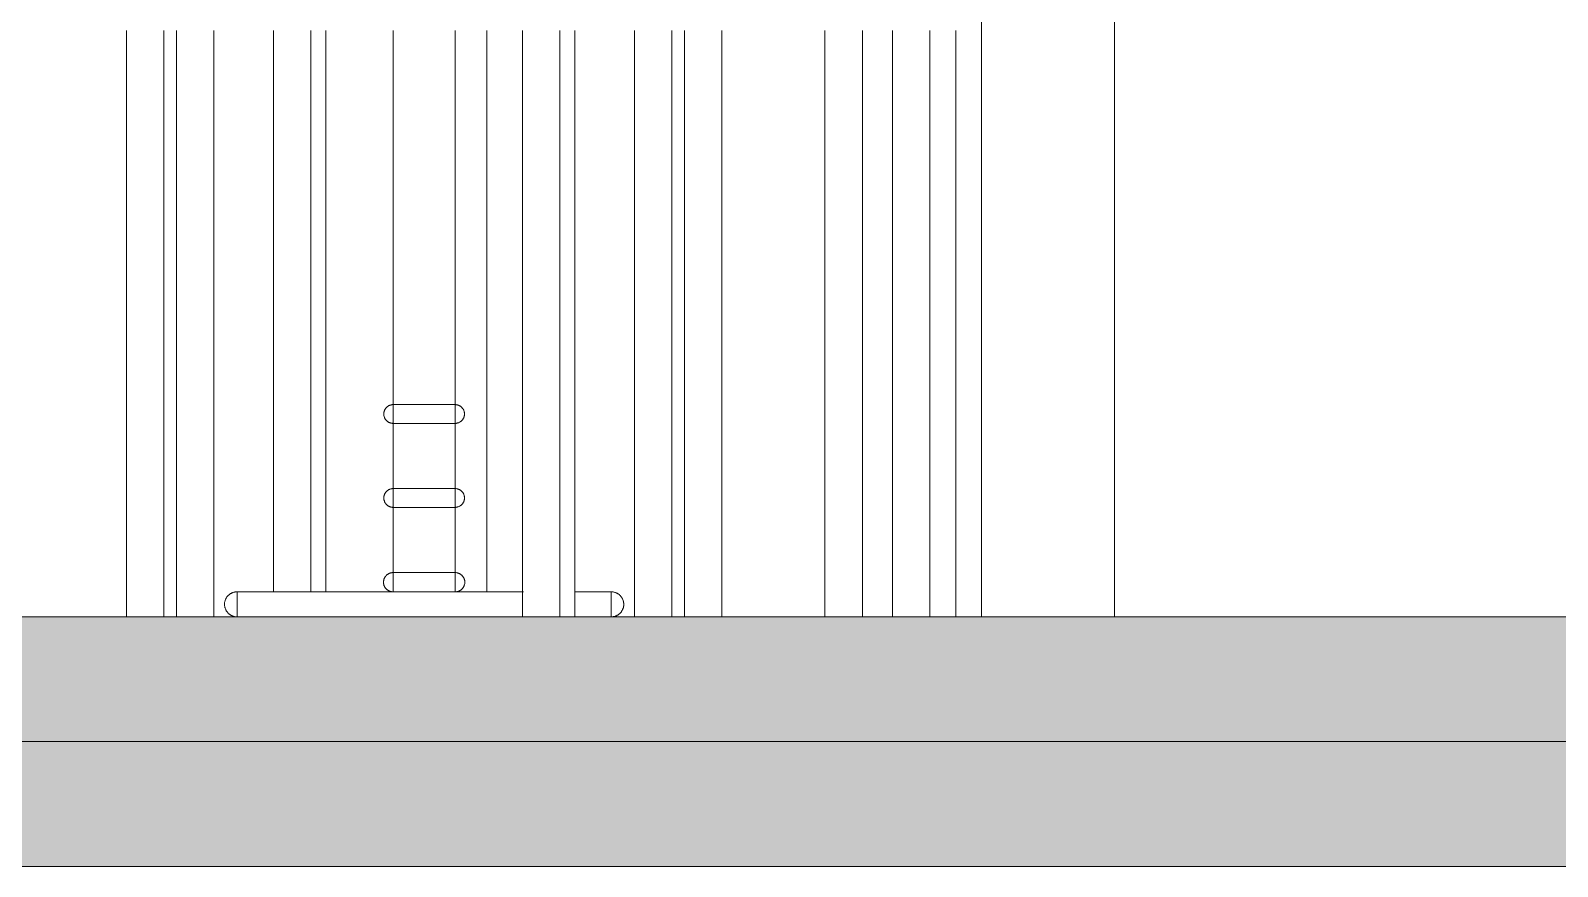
# Model space of a CAD drawing. Header units: millimetres. Extents: x -50556 to 48757, y -10837 to 15500.
# Drawn here: x -4970 to -3746, y -200 to 470 of the extents above; entities that cross this region are included whole.
import ezdxf

# ---------------------------------------------------------------- set-up
doc = ezdxf.new("R2010")
doc.units = ezdxf.units.MM
for name, color, linetype, lineweight in [('A-FLOR-FNSH', 192, 'Continuous', 35), ('A-FLOR-MCUT', 51, 'Continuous', 9), ('A-FLOR-PATT', 8, 'Continuous', 35), ('A-GENM', 13, 'Continuous', 9), ('I-FURN-PNLS', 30, 'Continuous', 9)]:
    doc.layers.add(name, color=color, linetype=linetype, lineweight=lineweight)

# ---------------------------------------------------------------- blocks, each defined once
blk = doc.blocks.new('Table Dining 4 Seater-Circular - 1200 mm dia-V8-Section 3')
at = {"layer": 'I-FURN-PNLS'}
for p, q in [((-4893, 469.7), (-4893, 0)), ((-4863, 0), (-4863, 469.7)), ((-4852.9, 469.7), (-4852.9, 0)), ((-4822.9, 0), (-4822.9, 469.7)), ((-4775.1, 469.7), (-4775.1, 20)), ((-4745.1, 20), (-4745.1, 469.7)), ((-4733.2, 20), (-4733.2, 469.7)), ((-4679.3, 469.7), (-4679.3, 20)), ((-4629.5, 20), (-4629.5, 469.7)), ((-4575.6, 469.7), (-4575.6, 0)), ((-4545.6, 0), (-4545.6, 469.7)), ((-4533.7, 0), (-4533.7, 469.7)), ((-4485.8, 469.7), (-4485.8, 0)), ((-4455.8, 0), (-4455.8, 469.7)), ((-4445.8, 469.7), (-4445.8, 0)), ((-4415.8, 0), (-4415.8, 469.7)), ((-4228.2, 469.7), (-4228.2, 0)), ((-4679.2, 170), (-4679.2, 170)), ((-4650, 170), (-4648.8, 170)), ((-4679.2, 155), (-4679.2, 155)), ((-4648.8, 155), (-4650, 155)), ((-4679.2, 102.7), (-4679.2, 102.7)), ((-4650, 102.7), (-4648.8, 102.7)), ((-4679.2, 87.7), (-4679.2, 87.7)), ((-4648.8, 87.7), (-4650, 87.7)), ((-4679.3, 35.4), (-4679.2, 35.4)), ((-4648.8, 35.4), (-4650.2, 35.4)), ((-4804.4, 20), (-4804.4, 0)), ((-4804.4, 20), (-4799, 20)), ((-4804.1, 20), (-4803.2, 20)), ((-4799, 20), (-4793.3, 20)), ((-4793.3, 20), (-4782.5, 20)), ((-4782.5, 20), (-4772.7, 20)), ((-4772.7, 20), (-4755.8, 20)), ((-4755.8, 20), (-4743.2, 20)), ((-4743.3, 20), (-4719.7, 20)), ((-4719.7, 20), (-4707.2, 20)), ((-4706.8, 20), (-4667.2, 20)), ((-4679.1, 20), (-4679.2, 20)), ((-4667.2, 20), (-4626.7, 20)), ((-4629.6, 20), (-4629.6, 20)), ((-4626.3, 20), (-4613, 20)), ((-4613, 20), (-4587.4, 20)), ((-4587.4, 20), (-4574.7, 20)), ((-4533.5, 20), (-4527.1, 20)), ((-4527.2, 20), (-4518.7, 20)), ((-4518.7, 20), (-4510.4, 20)), ((-4510.4, 20), (-4506, 20)), ((-4506.4, 20), (-4504.4, 20)), ((-4504.4, 20), (-4504.6, 20)), ((-4504.4, 0), (-4504.4, 20))]:
    blk.add_line(p, q, dxfattribs=at)
at = {"layer": 'I-FURN-PNLS', "flags": 128}
for points in [[(-4679.2, 155), (-4679.5, 155), (-4679.8, 155), (-4680.1, 155.1), (-4680.4, 155.1), (-4680.7, 155.1), (-4681, 155.2), (-4681.3, 155.3), (-4681.6, 155.4), (-4681.9, 155.5), (-4682.2, 155.6), (-4682.4, 155.7), (-4682.7, 155.8), (-4683, 156), (-4683.2, 156.1), (-4683.5, 156.3), (-4683.7, 156.5), (-4684, 156.7), (-4684.2, 156.9), (-4684.4, 157.1), (-4684.6, 157.3), (-4684.8, 157.5), (-4685, 157.7), (-4685.2, 158), (-4685.4, 158.2), (-4685.6, 158.4), (-4685.7, 158.7), (-4685.9, 159), (-4686, 159.2), (-4686.1, 159.5), (-4686.2, 159.8), (-4686.3, 160.1), (-4686.4, 160.3), (-4686.5, 160.6), (-4686.6, 160.9), (-4686.6, 161.2), (-4686.7, 161.5), (-4686.7, 161.8), (-4686.7, 162.1), (-4686.7, 162.4), (-4686.7, 162.7), (-4686.7, 163), (-4686.7, 163.3), (-4686.7, 163.6), (-4686.6, 163.9), (-4686.5, 164.2), (-4686.5, 164.5), (-4686.4, 164.8), (-4686.3, 165.1), (-4686.2, 165.3), (-4686.1, 165.6), (-4685.9, 165.9), (-4685.8, 166.1), (-4685.6, 166.4), (-4685.5, 166.7), (-4685.3, 166.9), (-4685.1, 167.1), (-4684.9, 167.4), (-4684.7, 167.6), (-4684.5, 167.8), (-4684.3, 168), (-4684.1, 168.2), (-4683.9, 168.4), (-4683.6, 168.6), (-4683.4, 168.8), (-4683.1, 168.9), (-4682.9, 169.1), (-4682.6, 169.2), (-4682.3, 169.3), (-4682, 169.5), (-4681.8, 169.6), (-4681.5, 169.7), (-4681.2, 169.7), (-4680.9, 169.8), (-4680.6, 169.9), (-4680.3, 169.9), (-4680, 170), (-4679.7, 170), (-4679.4, 170), (-4679.2, 170)], [(-4629.6, 170), (-4629.7, 170), (-4629.9, 170), (-4630.1, 170), (-4630.3, 170), (-4630.5, 170), (-4630.8, 170), (-4631.2, 170), (-4631.5, 170), (-4632, 170), (-4632.4, 170), (-4632.9, 170), (-4633.4, 170), (-4633.9, 170), (-4634.5, 170), (-4635.1, 170), (-4635.8, 170), (-4636.5, 170), (-4637.2, 170), (-4637.9, 170), (-4638.7, 170), (-4639.4, 170), (-4640.2, 170), (-4641.1, 170), (-4641.9, 170), (-4642.8, 170), (-4643.7, 170), (-4644.6, 170), (-4645.5, 170), (-4646.4, 170), (-4647.4, 170), (-4648.4, 170), (-4649.3, 170), (-4650.3, 170), (-4651.3, 170), (-4652.3, 170), (-4653.3, 170), (-4654.3, 170), (-4655.3, 170), (-4656.2, 170), (-4657.2, 170), (-4658.2, 170), (-4659.2, 170), (-4660.2, 170), (-4661.1, 170), (-4662.1, 170), (-4663, 170), (-4664, 170), (-4664.9, 170), (-4665.8, 170), (-4666.6, 170), (-4667.5, 170), (-4668.3, 170), (-4669.1, 170), (-4669.9, 170), (-4670.7, 170), (-4671.4, 170), (-4672.1, 170), (-4672.8, 170), (-4673.5, 170), (-4674.1, 170), (-4674.7, 170), (-4675.2, 170), (-4675.8, 170), (-4676.3, 170), (-4676.7, 170), (-4677.1, 170), (-4677.5, 170), (-4677.9, 170), (-4678.2, 170), (-4678.4, 170), (-4678.7, 170), (-4678.9, 170), (-4679, 170), (-4679.1, 170), (-4679.2, 170), (-4679.2, 170), (-4679.2, 170)], [(-4679.2, 170), (-4679.2, 170), (-4679.2, 170), (-4679.2, 170)], [(-4679.2, 170), (-4679.1, 170), (-4678.9, 170), (-4678.7, 170), (-4678.5, 170), (-4678.2, 170), (-4677.9, 170), (-4677.6, 170), (-4677.2, 170), (-4676.8, 170), (-4676.4, 170), (-4675.9, 170), (-4675.4, 170)], [(-4633.5, 170), (-4633, 170), (-4632.5, 170), (-4632.1, 170), (-4631.6, 170), (-4631.3, 170), (-4630.9, 170), (-4630.6, 170), (-4630.3, 170), (-4630.1, 170), (-4629.9, 170), (-4629.8, 170), (-4629.6, 170), (-4629.6, 170), (-4629.5, 170), (-4629.5, 170)], [(-4629.5, 170), (-4629.5, 170), (-4629.6, 170), (-4629.6, 170)], [(-4629.5, 170), (-4629.2, 170), (-4628.9, 170), (-4628.6, 169.9), (-4628.3, 169.9), (-4628, 169.8), (-4627.7, 169.8), (-4627.5, 169.7), (-4627.2, 169.6), (-4626.9, 169.5), (-4626.6, 169.4), (-4626.3, 169.3), (-4626.1, 169.1), (-4625.8, 169), (-4625.5, 168.8), (-4625.3, 168.7), (-4625.1, 168.5), (-4624.8, 168.3), (-4624.6, 168.1), (-4624.4, 167.9), (-4624.2, 167.7), (-4623.9, 167.5), (-4623.8, 167.3), (-4623.6, 167), (-4623.4, 166.8), (-4623.2, 166.5), (-4623.1, 166.3), (-4622.9, 166), (-4622.8, 165.8), (-4622.7, 165.5), (-4622.5, 165.2), (-4622.4, 164.9), (-4622.3, 164.6), (-4622.3, 164.4), (-4622.2, 164.1), (-4622.1, 163.8), (-4622.1, 163.5), (-4622.1, 163.2), (-4622, 162.9), (-4622, 162.6), (-4622, 162.3), (-4622.1, 162), (-4622.1, 161.7), (-4622.1, 161.4), (-4622.2, 161.1), (-4622.2, 160.8), (-4622.3, 160.5), (-4622.4, 160.2), (-4622.5, 159.9), (-4622.6, 159.7), (-4622.7, 159.4), (-4622.8, 159.1), (-4623, 158.8), (-4623.1, 158.6), (-4623.3, 158.3), (-4623.5, 158.1), (-4623.7, 157.8), (-4623.8, 157.6), (-4624, 157.4), (-4624.2, 157.2), (-4624.5, 157), (-4624.7, 156.8), (-4624.9, 156.6), (-4625.2, 156.4), (-4625.4, 156.2), (-4625.7, 156.1), (-4625.9, 155.9), (-4626.2, 155.8), (-4626.5, 155.7), (-4626.7, 155.5), (-4627, 155.4), (-4627.3, 155.3), (-4627.6, 155.3), (-4627.9, 155.2), (-4628.2, 155.1), (-4628.5, 155.1), (-4628.8, 155), (-4629.1, 155), (-4629.4, 155), (-4629.5, 155)], [(-4679.2, 155), (-4679.2, 155), (-4679.2, 155)], [(-4679.2, 155), (-4679.2, 155), (-4679.2, 155), (-4679.1, 155), (-4678.9, 155), (-4678.8, 155), (-4678.5, 155), (-4678.3, 155), (-4678, 155), (-4677.7, 155), (-4677.3, 155), (-4676.9, 155), (-4676.4, 155), (-4676, 155), (-4675.5, 155), (-4674.9, 155), (-4674.3, 155), (-4673.7, 155), (-4673.1, 155), (-4672.4, 155), (-4671.7, 155), (-4671, 155), (-4670.2, 155), (-4669.4, 155), (-4668.6, 155), (-4667.8, 155), (-4667, 155), (-4666.1, 155), (-4665.2, 155), (-4664.3, 155), (-4663.4, 155), (-4662.5, 155), (-4661.5, 155), (-4660.6, 155), (-4659.6, 155), (-4658.6, 155), (-4657.6, 155), (-4656.6, 155), (-4655.7, 155), (-4654.7, 155), (-4653.7, 155), (-4652.7, 155), (-4651.7, 155), (-4650.7, 155), (-4649.7, 155), (-4648.7, 155), (-4647.8, 155), (-4646.8, 155), (-4645.9, 155), (-4645, 155), (-4644, 155), (-4643.1, 155), (-4642.3, 155), (-4641.4, 155), (-4640.6, 155), (-4639.8, 155), (-4639, 155), (-4638.2, 155), (-4637.5, 155), (-4636.7, 155), (-4636.1, 155), (-4635.4, 155), (-4634.8, 155), (-4634.2, 155), (-4633.6, 155), (-4633.1, 155), (-4632.6, 155), (-4632.1, 155), (-4631.7, 155), (-4631.3, 155), (-4631, 155), (-4630.7, 155), (-4630.4, 155), (-4630.1, 155), (-4629.9, 155), (-4629.8, 155), (-4629.7, 155), (-4629.6, 155)], [(-4675.7, 155), (-4676.2, 155), (-4676.6, 155), (-4677.1, 155), (-4677.5, 155), (-4677.8, 155), (-4678.1, 155), (-4678.4, 155), (-4678.6, 155), (-4678.8, 155), (-4679, 155), (-4679.1, 155), (-4679.2, 155)], [(-4629.5, 155), (-4629.5, 155), (-4629.6, 155), (-4629.7, 155), (-4629.8, 155), (-4630, 155), (-4630.2, 155), (-4630.5, 155), (-4630.8, 155), (-4631.1, 155), (-4631.5, 155), (-4631.9, 155), (-4632.3, 155), (-4632.8, 155), (-4633.3, 155)], [(-4629.6, 155), (-4629.6, 155), (-4629.5, 155)], [(-4679.2, 87.7), (-4679.5, 87.7), (-4679.8, 87.7), (-4680.1, 87.8), (-4680.4, 87.8), (-4680.7, 87.9), (-4681, 87.9), (-4681.3, 88), (-4681.6, 88.1), (-4681.9, 88.2), (-4682.2, 88.3), (-4682.4, 88.4), (-4682.7, 88.6), (-4683, 88.7), (-4683.2, 88.9), (-4683.5, 89), (-4683.7, 89.2), (-4684, 89.4), (-4684.2, 89.6), (-4684.4, 89.8), (-4684.6, 90), (-4684.8, 90.2), (-4685, 90.4), (-4685.2, 90.7), (-4685.4, 90.9), (-4685.6, 91.2), (-4685.7, 91.4), (-4685.9, 91.7), (-4686, 91.9), (-4686.1, 92.2), (-4686.2, 92.5), (-4686.3, 92.8), (-4686.4, 93.1), (-4686.5, 93.4), (-4686.6, 93.6), (-4686.6, 93.9), (-4686.7, 94.2), (-4686.7, 94.5), (-4686.7, 94.8), (-4686.7, 95.1), (-4686.7, 95.4), (-4686.7, 95.7), (-4686.7, 96), (-4686.7, 96.3), (-4686.6, 96.6), (-4686.5, 96.9), (-4686.5, 97.2), (-4686.4, 97.5), (-4686.3, 97.8), (-4686.2, 98.1), (-4686.1, 98.3), (-4685.9, 98.6), (-4685.8, 98.9), (-4685.6, 99.1), (-4685.5, 99.4), (-4685.3, 99.6), (-4685.1, 99.9), (-4684.9, 100.1), (-4684.7, 100.3), (-4684.5, 100.5), (-4684.3, 100.7), (-4684.1, 100.9), (-4683.9, 101.1), (-4683.6, 101.3), (-4683.4, 101.5), (-4683.1, 101.6), (-4682.9, 101.8), (-4682.6, 101.9), (-4682.3, 102.1), (-4682, 102.2), (-4681.8, 102.3), (-4681.5, 102.4), (-4681.2, 102.5), (-4680.9, 102.5), (-4680.6, 102.6), (-4680.3, 102.6), (-4680, 102.7), (-4679.7, 102.7), (-4679.4, 102.7), (-4679.2, 102.7)], [(-4629.6, 102.7), (-4629.7, 102.7), (-4629.9, 102.7), (-4630.1, 102.7), (-4630.3, 102.7), (-4630.5, 102.7), (-4630.8, 102.7), (-4631.2, 102.7), (-4631.5, 102.7), (-4632, 102.7), (-4632.4, 102.7), (-4632.9, 102.7), (-4633.4, 102.7), (-4633.9, 102.7), (-4634.5, 102.7), (-4635.1, 102.7), (-4635.8, 102.7), (-4636.5, 102.7), (-4637.2, 102.7), (-4637.9, 102.7), (-4638.7, 102.7), (-4639.4, 102.7), (-4640.2, 102.7), (-4641.1, 102.7), (-4641.9, 102.7), (-4642.8, 102.7), (-4643.7, 102.7), (-4644.6, 102.7), (-4645.5, 102.7), (-4646.4, 102.7), (-4647.4, 102.7), (-4648.4, 102.7), (-4649.3, 102.7), (-4650.3, 102.7), (-4651.3, 102.7), (-4652.3, 102.7), (-4653.3, 102.7), (-4654.3, 102.7), (-4655.3, 102.7), (-4656.2, 102.7), (-4657.2, 102.7), (-4658.2, 102.7), (-4659.2, 102.7), (-4660.2, 102.7), (-4661.1, 102.7), (-4662.1, 102.7), (-4663, 102.7), (-4664, 102.7), (-4664.9, 102.7), (-4665.8, 102.7), (-4666.6, 102.7), (-4667.5, 102.7), (-4668.3, 102.7), (-4669.1, 102.7), (-4669.9, 102.7), (-4670.7, 102.7), (-4671.4, 102.7), (-4672.1, 102.7), (-4672.8, 102.7), (-4673.5, 102.7), (-4674.1, 102.7), (-4674.7, 102.7), (-4675.2, 102.7), (-4675.8, 102.7), (-4676.3, 102.7), (-4676.7, 102.7), (-4677.1, 102.7), (-4677.5, 102.7), (-4677.9, 102.7), (-4678.2, 102.7), (-4678.4, 102.7), (-4678.7, 102.7), (-4678.9, 102.7), (-4679, 102.7), (-4679.1, 102.7), (-4679.2, 102.7), (-4679.2, 102.7), (-4679.2, 102.7)], [(-4679.2, 102.7), (-4679.2, 102.7), (-4679.2, 102.7), (-4679.2, 102.7)], [(-4679.2, 102.7), (-4679.1, 102.7), (-4678.9, 102.7), (-4678.7, 102.7), (-4678.5, 102.7), (-4678.2, 102.7), (-4677.9, 102.7), (-4677.6, 102.7), (-4677.2, 102.7), (-4676.8, 102.7), (-4676.4, 102.7), (-4675.9, 102.7), (-4675.4, 102.7)], [(-4633.5, 102.7), (-4633, 102.7), (-4632.5, 102.7), (-4632.1, 102.7), (-4631.6, 102.7), (-4631.3, 102.7), (-4630.9, 102.7), (-4630.6, 102.7), (-4630.3, 102.7), (-4630.1, 102.7), (-4629.9, 102.7), (-4629.8, 102.7), (-4629.6, 102.7), (-4629.6, 102.7), (-4629.5, 102.7), (-4629.5, 102.7)], [(-4629.5, 102.7), (-4629.5, 102.7), (-4629.6, 102.7), (-4629.6, 102.7)], [(-4629.5, 102.7), (-4629.2, 102.7), (-4628.9, 102.7), (-4628.6, 102.7), (-4628.3, 102.6), (-4628, 102.6), (-4627.7, 102.5), (-4627.5, 102.4), (-4627.2, 102.3), (-4626.9, 102.2), (-4626.6, 102.1), (-4626.3, 102), (-4626.1, 101.9), (-4625.8, 101.7), (-4625.5, 101.6), (-4625.3, 101.4), (-4625.1, 101.2), (-4624.8, 101), (-4624.6, 100.8), (-4624.4, 100.6), (-4624.2, 100.4), (-4623.9, 100.2), (-4623.8, 100), (-4623.6, 99.8), (-4623.4, 99.5), (-4623.2, 99.3), (-4623.1, 99), (-4622.9, 98.7), (-4622.8, 98.5), (-4622.7, 98.2), (-4622.5, 97.9), (-4622.4, 97.6), (-4622.3, 97.4), (-4622.3, 97.1), (-4622.2, 96.8), (-4622.1, 96.5), (-4622.1, 96.2), (-4622.1, 95.9), (-4622, 95.6), (-4622, 95.3), (-4622, 95), (-4622.1, 94.7), (-4622.1, 94.4), (-4622.1, 94.1), (-4622.2, 93.8), (-4622.2, 93.5), (-4622.3, 93.2), (-4622.4, 92.9), (-4622.5, 92.6), (-4622.6, 92.4), (-4622.7, 92.1), (-4622.8, 91.8), (-4623, 91.6), (-4623.1, 91.3), (-4623.3, 91), (-4623.5, 90.8), (-4623.7, 90.6), (-4623.8, 90.3), (-4624, 90.1), (-4624.2, 89.9), (-4624.5, 89.7), (-4624.7, 89.5), (-4624.9, 89.3), (-4625.2, 89.1), (-4625.4, 89), (-4625.7, 88.8), (-4625.9, 88.6), (-4626.2, 88.5), (-4626.5, 88.4), (-4626.7, 88.3), (-4627, 88.2), (-4627.3, 88.1), (-4627.6, 88), (-4627.9, 87.9), (-4628.2, 87.8), (-4628.5, 87.8), (-4628.8, 87.8), (-4629.1, 87.7), (-4629.4, 87.7), (-4629.5, 87.7)], [(-4679.2, 87.7), (-4679.2, 87.7), (-4679.2, 87.7)], [(-4679.2, 87.7), (-4679.2, 87.7), (-4679.2, 87.7), (-4679.1, 87.7), (-4678.9, 87.7), (-4678.8, 87.7), (-4678.5, 87.7), (-4678.3, 87.7), (-4678, 87.7), (-4677.7, 87.7), (-4677.3, 87.7), (-4676.9, 87.7), (-4676.4, 87.7), (-4676, 87.7), (-4675.5, 87.7), (-4674.9, 87.7), (-4674.3, 87.7), (-4673.7, 87.7), (-4673.1, 87.7), (-4672.4, 87.7), (-4671.7, 87.7), (-4671, 87.7), (-4670.2, 87.7), (-4669.4, 87.7), (-4668.6, 87.7), (-4667.8, 87.7), (-4667, 87.7), (-4666.1, 87.7), (-4665.2, 87.7), (-4664.3, 87.7), (-4663.4, 87.7), (-4662.5, 87.7), (-4661.5, 87.7), (-4660.6, 87.7), (-4659.6, 87.7), (-4658.6, 87.7), (-4657.6, 87.7), (-4656.6, 87.7), (-4655.7, 87.7), (-4654.7, 87.7), (-4653.7, 87.7), (-4652.7, 87.7), (-4651.7, 87.7), (-4650.7, 87.7), (-4649.7, 87.7), (-4648.7, 87.7), (-4647.8, 87.7), (-4646.8, 87.7), (-4645.9, 87.7), (-4645, 87.7), (-4644, 87.7), (-4643.1, 87.7), (-4642.3, 87.7), (-4641.4, 87.7), (-4640.6, 87.7), (-4639.8, 87.7), (-4639, 87.7), (-4638.2, 87.7), (-4637.5, 87.7), (-4636.7, 87.7), (-4636.1, 87.7), (-4635.4, 87.7), (-4634.8, 87.7), (-4634.2, 87.7), (-4633.6, 87.7), (-4633.1, 87.7), (-4632.6, 87.7), (-4632.1, 87.7), (-4631.7, 87.7), (-4631.3, 87.7), (-4631, 87.7), (-4630.7, 87.7), (-4630.4, 87.7), (-4630.1, 87.7), (-4629.9, 87.7), (-4629.8, 87.7), (-4629.7, 87.7), (-4629.6, 87.7)], [(-4675.7, 87.7), (-4676.2, 87.7), (-4676.6, 87.7), (-4677.1, 87.7), (-4677.5, 87.7), (-4677.8, 87.7), (-4678.1, 87.7), (-4678.4, 87.7), (-4678.6, 87.7), (-4678.8, 87.7), (-4679, 87.7), (-4679.1, 87.7), (-4679.2, 87.7)], [(-4629.5, 87.7), (-4629.5, 87.7), (-4629.6, 87.7), (-4629.7, 87.7), (-4629.8, 87.7), (-4630, 87.7), (-4630.2, 87.7), (-4630.5, 87.7), (-4630.8, 87.7), (-4631.1, 87.7), (-4631.5, 87.7), (-4631.9, 87.7), (-4632.3, 87.7), (-4632.8, 87.7), (-4633.3, 87.7)], [(-4629.6, 87.7), (-4629.6, 87.7), (-4629.5, 87.7)], [(-4679.9, 20), (-4680.2, 20.1), (-4680.5, 20.1), (-4680.8, 20.2), (-4681.1, 20.2), (-4681.4, 20.3), (-4681.7, 20.4), (-4682, 20.5), (-4682.3, 20.6), (-4682.5, 20.7), (-4682.8, 20.9), (-4683.1, 21), (-4683.4, 21.2), (-4683.6, 21.3), (-4683.9, 21.5), (-4684.1, 21.7), (-4684.3, 21.9), (-4684.6, 22.1), (-4684.8, 22.3), (-4685, 22.6), (-4685.2, 22.8), (-4685.4, 23), (-4685.6, 23.3), (-4685.7, 23.5), (-4685.9, 23.8), (-4686.1, 24.1), (-4686.2, 24.4), (-4686.3, 24.6), (-4686.4, 24.9), (-4686.6, 25.2), (-4686.6, 25.5), (-4686.7, 25.8), (-4686.8, 26.1), (-4686.9, 26.4), (-4686.9, 26.7), (-4686.9, 27), (-4687, 27.3), (-4687, 27.6), (-4687, 27.9), (-4687, 28.2), (-4686.9, 28.6), (-4686.9, 28.9), (-4686.8, 29.2), (-4686.8, 29.5), (-4686.7, 29.8), (-4686.6, 30.1), (-4686.5, 30.4), (-4686.4, 30.6), (-4686.3, 30.9), (-4686.1, 31.2), (-4686, 31.5), (-4685.8, 31.7), (-4685.7, 32), (-4685.5, 32.3), (-4685.3, 32.5), (-4685.1, 32.7), (-4684.9, 33), (-4684.7, 33.2), (-4684.5, 33.4), (-4684.2, 33.6), (-4684, 33.8), (-4683.7, 34), (-4683.5, 34.2), (-4683.2, 34.3), (-4683, 34.5), (-4682.7, 34.6), (-4682.4, 34.7), (-4682.1, 34.9), (-4681.8, 35), (-4681.5, 35.1), (-4681.3, 35.2), (-4681, 35.2), (-4680.7, 35.3), (-4680.3, 35.3), (-4680, 35.4), (-4679.7, 35.4), (-4679.4, 35.4), (-4679.3, 35.4)], [(-4629.6, 35.4), (-4629.7, 35.4), (-4629.9, 35.4), (-4630, 35.4), (-4630.3, 35.4), (-4630.5, 35.4), (-4630.8, 35.4), (-4631.2, 35.4), (-4631.5, 35.4), (-4631.9, 35.4), (-4632.4, 35.4), (-4632.9, 35.4), (-4633.4, 35.4), (-4633.9, 35.4), (-4634.5, 35.4), (-4635.1, 35.4), (-4635.8, 35.4), (-4636.5, 35.4), (-4637.2, 35.4), (-4637.9, 35.4), (-4638.7, 35.4), (-4639.4, 35.4), (-4640.2, 35.4), (-4641.1, 35.4), (-4641.9, 35.4), (-4642.8, 35.4), (-4643.7, 35.4), (-4644.6, 35.4), (-4645.5, 35.4), (-4646.4, 35.4), (-4647.4, 35.4), (-4648.4, 35.4), (-4649.3, 35.4), (-4650.3, 35.4), (-4651.3, 35.4), (-4652.3, 35.4), (-4653.3, 35.4), (-4654.3, 35.4), (-4655.3, 35.4), (-4656.2, 35.4), (-4657.2, 35.4), (-4658.2, 35.4), (-4659.2, 35.4), (-4660.2, 35.4), (-4661.1, 35.4), (-4662.1, 35.4), (-4663, 35.4), (-4664, 35.4), (-4664.9, 35.4), (-4665.8, 35.4), (-4666.6, 35.4), (-4667.5, 35.4), (-4668.3, 35.4), (-4669.1, 35.4), (-4669.9, 35.4), (-4670.7, 35.4), (-4671.4, 35.4), (-4672.1, 35.4), (-4672.8, 35.4), (-4673.5, 35.4), (-4674.1, 35.4), (-4674.7, 35.4), (-4675.2, 35.4), (-4675.8, 35.4), (-4676.3, 35.4), (-4676.7, 35.4), (-4677.1, 35.4), (-4677.5, 35.4), (-4677.9, 35.4), (-4678.2, 35.4), (-4678.4, 35.4), (-4678.7, 35.4), (-4678.9, 35.4), (-4679, 35.4), (-4679.1, 35.4), (-4679.2, 35.4), (-4679.3, 35.4), (-4679.3, 35.4)], [(-4679.3, 35.4), (-4679.2, 35.4), (-4679.2, 35.4), (-4679.2, 35.4)], [(-4679.2, 35.4), (-4679.1, 35.4), (-4678.9, 35.4), (-4678.7, 35.4), (-4678.5, 35.4), (-4678.3, 35.4), (-4678, 35.4), (-4677.6, 35.4), (-4677.2, 35.4), (-4676.8, 35.4), (-4676.4, 35.4), (-4675.9, 35.4), (-4675.4, 35.4)], [(-4633.5, 35.4), (-4633, 35.4), (-4632.5, 35.4), (-4632.1, 35.4), (-4631.6, 35.4), (-4631.3, 35.4), (-4630.9, 35.4), (-4630.6, 35.4), (-4630.3, 35.4), (-4630.1, 35.4), (-4629.9, 35.4), (-4629.7, 35.4), (-4629.6, 35.4), (-4629.6, 35.4), (-4629.5, 35.4), (-4629.5, 35.4)], [(-4629.5, 35.4), (-4629.5, 35.4), (-4629.6, 35.4), (-4629.6, 35.4)], [(-4629.5, 35.4), (-4629.2, 35.4), (-4628.9, 35.4), (-4628.6, 35.4), (-4628.3, 35.3), (-4628, 35.3), (-4627.7, 35.2), (-4627.4, 35.1), (-4627.1, 35), (-4626.8, 34.9), (-4626.5, 34.8), (-4626.2, 34.7), (-4626, 34.6), (-4625.7, 34.4), (-4625.4, 34.2), (-4625.2, 34.1), (-4624.9, 33.9), (-4624.7, 33.7), (-4624.4, 33.5), (-4624.2, 33.3), (-4624, 33.1), (-4623.8, 32.9), (-4623.6, 32.6), (-4623.4, 32.4), (-4623.2, 32.1), (-4623, 31.9), (-4622.9, 31.6), (-4622.7, 31.3), (-4622.6, 31.1), (-4622.4, 30.8), (-4622.3, 30.5), (-4622.2, 30.2), (-4622.1, 29.9), (-4622, 29.6), (-4622, 29.3), (-4621.9, 29), (-4621.9, 28.7), (-4621.8, 28.4), (-4621.8, 28.1), (-4621.8, 27.8), (-4621.8, 27.5), (-4621.8, 27.2), (-4621.9, 26.9), (-4621.9, 26.6), (-4621.9, 26.3), (-4622, 26), (-4622.1, 25.7), (-4622.2, 25.4), (-4622.3, 25.1), (-4622.4, 24.8), (-4622.5, 24.5), (-4622.6, 24.2), (-4622.8, 24), (-4622.9, 23.7), (-4623.1, 23.4), (-4623.3, 23.2), (-4623.5, 22.9), (-4623.7, 22.7), (-4623.9, 22.5), (-4624.1, 22.2), (-4624.3, 22), (-4624.5, 21.8), (-4624.8, 21.6), (-4625, 21.4), (-4625.3, 21.3), (-4625.5, 21.1), (-4625.8, 21), (-4626.1, 20.8), (-4626.4, 20.7), (-4626.6, 20.6), (-4626.9, 20.4), (-4627.2, 20.3), (-4627.5, 20.3), (-4627.8, 20.2), (-4628.1, 20.1), (-4628.4, 20.1), (-4628.7, 20)], [(-4804.4, 0), (-4804.8, 0), (-4805.2, 0), (-4805.6, 0.1), (-4806, 0.1), (-4806.4, 0.2), (-4806.8, 0.3), (-4807.2, 0.4), (-4807.5, 0.5), (-4807.9, 0.6), (-4808.3, 0.8), (-4808.6, 1), (-4809, 1.1), (-4809.4, 1.3), (-4809.7, 1.5), (-4810, 1.7), (-4810.4, 2), (-4810.7, 2.2), (-4811, 2.5), (-4811.3, 2.8), (-4811.6, 3), (-4811.8, 3.3), (-4812.1, 3.6), (-4812.3, 3.9), (-4812.6, 4.3), (-4812.8, 4.6), (-4813, 4.9), (-4813.2, 5.3), (-4813.4, 5.6), (-4813.6, 6), (-4813.7, 6.4), (-4813.8, 6.8), (-4814, 7.1), (-4814.1, 7.5), (-4814.2, 7.9), (-4814.2, 8.3), (-4814.3, 8.7), (-4814.3, 9.1), (-4814.4, 9.5), (-4814.4, 9.9), (-4814.4, 10.3), (-4814.4, 10.7), (-4814.3, 11.1), (-4814.3, 11.5), (-4814.2, 11.9), (-4814.1, 12.3), (-4814, 12.7), (-4813.9, 13), (-4813.8, 13.4), (-4813.6, 13.8), (-4813.5, 14.2), (-4813.3, 14.5), (-4813.1, 14.9), (-4812.9, 15.2), (-4812.7, 15.6), (-4812.5, 15.9), (-4812.2, 16.2), (-4812, 16.5), (-4811.7, 16.8), (-4811.4, 17.1), (-4811.1, 17.4), (-4810.8, 17.6), (-4810.5, 17.9), (-4810.2, 18.1), (-4809.9, 18.4), (-4809.5, 18.6), (-4809.2, 18.8), (-4808.8, 19), (-4808.5, 19.1), (-4808.1, 19.3), (-4807.7, 19.4), (-4807.4, 19.5), (-4807, 19.7), (-4806.6, 19.8), (-4806.2, 19.8), (-4805.8, 19.9), (-4805.4, 19.9), (-4805, 20), (-4804.6, 20), (-4804.4, 20)], [(-4667.2, 20), (-4673.2, 20), (-4679.1, 20), (-4685, 20), (-4690.9, 20), (-4696.6, 20), (-4702.4, 20), (-4708, 20), (-4713.6, 20), (-4719, 20), (-4724.4, 20), (-4729.6, 20), (-4734.8, 20), (-4739.8, 20), (-4744.6, 20), (-4749.4, 20), (-4753.9, 20), (-4758.3, 20), (-4762.6, 20), (-4766.6, 20), (-4770.5, 20), (-4774.2, 20), (-4777.7, 20), (-4781.1, 20), (-4784.2, 20), (-4787.1, 20), (-4789.8, 20), (-4792.2, 20), (-4794.5, 20), (-4796.5, 20), (-4798.3, 20), (-4799.9, 20), (-4801.2, 20), (-4802.3, 20), (-4803.2, 20), (-4803.8, 20), (-4804.2, 20), (-4804.4, 20)], [(-4804.4, 20), (-4804.3, 20), (-4803.9, 20), (-4803.3, 20), (-4802.5, 20), (-4801.4, 20), (-4800.1, 20)], [(-4679.2, 20), (-4679.2, 20), (-4679.3, 20)], [(-4679.3, 20), (-4679.2, 20), (-4679.2, 20), (-4679.1, 20)], [(-4575.3, 20), (-4578.5, 20), (-4583.7, 20), (-4589, 20), (-4594.5, 20), (-4600, 20), (-4605.7, 20), (-4611.4, 20), (-4617.2, 20), (-4623, 20), (-4628.9, 20), (-4634.8, 20), (-4640.8, 20), (-4646.8, 20), (-4652.8, 20), (-4658.8, 20), (-4664.8, 20), (-4667.2, 20)], [(-4629.6, 20), (-4629.5, 20), (-4629.5, 20)], [(-4629.5, 20), (-4629.5, 20), (-4629.6, 20)], [(-4504.4, 20), (-4504.5, 20), (-4504.9, 20), (-4505.5, 20), (-4506.3, 20), (-4507.4, 20), (-4508.7, 20), (-4510.2, 20), (-4512, 20), (-4514, 20), (-4516.2, 20), (-4518.7, 20), (-4521.3, 20), (-4524.2, 20), (-4527.3, 20), (-4530.6, 20), (-4533.8, 20)], [(-4508.9, 20), (-4507.5, 20), (-4506.4, 20), (-4505.6, 20), (-4504.9, 20), (-4504.5, 20), (-4504.4, 20)], [(-4504.4, 20), (-4504, 20), (-4503.6, 20), (-4503.2, 19.9), (-4502.8, 19.9), (-4502.4, 19.8), (-4502, 19.7), (-4501.6, 19.6), (-4501.2, 19.5), (-4500.9, 19.4), (-4500.5, 19.2), (-4500.1, 19), (-4499.8, 18.9), (-4499.4, 18.7), (-4499.1, 18.5), (-4498.7, 18.3), (-4498.4, 18), (-4498.1, 17.8), (-4497.8, 17.5), (-4497.5, 17.2), (-4497.2, 17), (-4496.9, 16.7), (-4496.7, 16.4), (-4496.4, 16.1), (-4496.2, 15.7), (-4496, 15.4), (-4495.8, 15.1), (-4495.6, 14.7), (-4495.4, 14.4), (-4495.2, 14), (-4495.1, 13.6), (-4494.9, 13.2), (-4494.8, 12.9), (-4494.7, 12.5), (-4494.6, 12.1), (-4494.5, 11.7), (-4494.5, 11.3), (-4494.4, 10.9), (-4494.4, 10.5), (-4494.4, 10.1), (-4494.4, 9.7), (-4494.4, 9.3), (-4494.4, 8.9), (-4494.5, 8.5), (-4494.6, 8.1), (-4494.6, 7.7), (-4494.7, 7.3), (-4494.9, 7), (-4495, 6.6), (-4495.1, 6.2), (-4495.3, 5.8), (-4495.5, 5.5), (-4495.7, 5.1), (-4495.9, 4.8), (-4496.1, 4.4), (-4496.3, 4.1), (-4496.5, 3.8), (-4496.8, 3.5), (-4497.1, 3.2), (-4497.3, 2.9), (-4497.6, 2.6), (-4497.9, 2.4), (-4498.2, 2.1), (-4498.6, 1.9), (-4498.9, 1.6), (-4499.2, 1.4), (-4499.6, 1.2), (-4499.9, 1), (-4500.3, 0.9), (-4500.7, 0.7), (-4501, 0.6), (-4501.4, 0.5), (-4501.8, 0.3), (-4502.2, 0.2), (-4502.6, 0.2), (-4503, 0.1), (-4503.4, 0.1), (-4503.8, 0), (-4504.2, 0), (-4504.4, 0)]]:
    blk.add_lwpolyline(points, dxfattribs=at)
blk = doc.blocks.new('Table Dining 4 Seater-Circular - 1200 mm dia-V9-Section 3')
at = {"layer": 'I-FURN-PNLS'}
for p, q in [((-4604.1, 20), (-4604.1, 469.7)), ((-4333.1, 469.7), (-4333.1, 0)), ((-4303.1, 0), (-4303.1, 469.7)), ((-4279, 469.7), (-4279, 0)), ((-4249, 0), (-4249, 469.7))]:
    blk.add_line(p, q, dxfattribs=at)
blk = doc.blocks.new('Sofa Three Seater - 1650 x 700 mm-V10-Section 3')
at = {"layer": 'A-GENM'}
for p, q in [((-4207.7, 0), (-4207.7, 575)), ((-4101.1, 575), (-4101.1, 0)), ((-4101.1, 0), (-4101.1, 550))]:
    blk.add_line(p, q, dxfattribs=at)

msp = doc.modelspace()

# ---------------------------------------------------------------- hatches: boundary and pattern name
at = {"layer": 'A-FLOR-PATT', "lineweight": 9}
h = msp.add_hatch(dxfattribs=at)
h.set_pattern_fill('FP_2', color=256, style=0, pattern_type=2)
h.set_pattern_definition([(0, (-2925.9, 5575), (812.8, 203.2), [33.528, -576.072, 33.528, -576.072, -3251.2]), (0, (-2925.9, 5575), (812.8, 203.2), [-1219.2, 33.528, -1185.672, 33.528, -576.072, -1422.4]), (0, (-2925.9, 5575), (812.8, 203.2), [-3048, 33.528, -372.872, 33.528, -982.472]), (120, (-2621.1, 5676.6), (-582.3764, 602.30545), [33.528, -576.072, 33.528, -3827.272]), (120, (-2621.1, 5676.6), (-582.3764, 602.30545), [-643.128, -576.072, 33.528, -1185.672, -2032]), (120, (-2621.1, 5676.6), (-582.3764, 602.30545), [-2438.4, 33.528, -576.072, 33.528, -1388.872]), (120, (-2621.1, 5676.6), (-582.3764, 602.30545), [-3081.528, -372.872, 33.528, -982.472]), (240, (-2519.5, 6083), (-230.4236, -805.50545), [33.528, -576.072, 33.528, -576.072, -3251.2]), (240, (-2519.5, 6083), (-230.4236, -805.50545), [-1219.2, 33.528, -1185.672, 33.528, -576.072, -1422.4]), (240, (-2519.5, 6083), (-230.4236, -805.50545), [-3048, 33.528, -372.872, 33.528, -982.472])])
h.paths.add_polyline_path([(-50130.8, -100), (-29030.7, -100), (-29030.7, 0), (-50130.8, 0)], flags=0)
h.paths.add_polyline_path([(-24420.4, -100), (-1493.5, -100), (-1493.5, 0), (-25739.9, 0), (-25739.9, -100)], flags=0)
at = {"layer": 'A-FLOR-PATT'}
h = msp.add_hatch(color=256, dxfattribs=at)
h.paths.add_polyline_path([(-31033.9, -200), (-29030.7, -200), (-29030.7, -100), (-50130.8, -100), (-50130.8, -200), (-32687.3, -200)], flags=0)
h.paths.add_polyline_path([(-1493.5, -200), (-1493.5, -100), (-25739.9, -100), (-25739.9, -200), (-2099.6, -200)], flags=0)

# ---------------------------------------------------------------- linework, layer by layer
at = {"layer": 'A-FLOR-FNSH', "color": 1, "lineweight": 18}
msp.add_line((-1493.5, 0), (-25727.9, 0), dxfattribs=at)
at = {"layer": 'A-FLOR-MCUT'}
for p, q in [((-1493.5, -100), (-25739.9, -100)), ((-1493.5, -200), (-25739.9, -200))]:
    msp.add_line(p, q, dxfattribs=at)

# ---------------------------------------------------------------- block references
at = {"layer": 'A-GENM'}
msp.add_blockref('Sofa Three Seater - 1650 x 700 mm-V10-Section 3', (0, 0), dxfattribs=at)
at = {"layer": 'I-FURN-PNLS'}
for name in ['Table Dining 4 Seater-Circular - 1200 mm dia-V8-Section 3', 'Table Dining 4 Seater-Circular - 1200 mm dia-V9-Section 3']:
    msp.add_blockref(name, (0, 0), dxfattribs=at)

doc.saveas('drawing.dxf')
